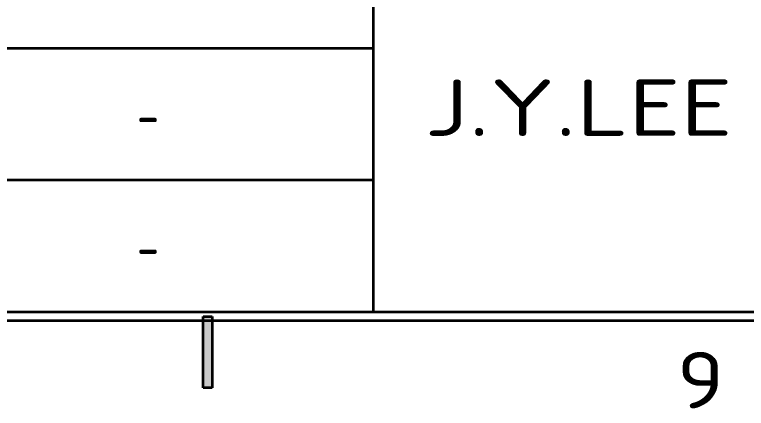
# Model space of a CAD drawing. Extents: x 23 to 587, y 4 to 413.
# Drawn here: x 466.72 to 505.55, y 5.12 to 26.02 of the extents above; entities that cross this region are included whole.
import ezdxf
from ezdxf.enums import TextEntityAlignment as Align

# ---------------------------------------------------------------- set-up
doc = ezdxf.new("R2010")
doc.units = 0
doc.layers.get('0').update_dxf_attribs({"lineweight": 13})
doc.layers.add('3', color=7, linetype='Continuous', lineweight=13)
doc.layers.add('5', color=7, linetype='Continuous', lineweight=13)
doc.styles.get("Standard").update_dxf_attribs({"font": 'isocp.shx'})

# ---------------------------------------------------------------- blocks, each defined once
blk = doc.blocks.new('BLOCK577')
at = {"layer": '5', "color": 7, "lineweight": 13}
blk.add_text('-', height=2.4, dxfattribs=at).set_placement((473.217, 19.481), (474.386, 19.481), align=Align.FIT)
blk = doc.blocks.new('BLOCK578')
at = {"layer": '5', "color": 7, "lineweight": 13}
blk.add_text('-', height=2.4, dxfattribs=at).set_placement((473.217, 12.481), (474.386, 12.481), align=Align.FIT)
blk = doc.blocks.new('BLOCK585')
at = {"layer": '5', "color": 7, "lineweight": 13}
blk.add_text('J.Y.LEE', height=3, dxfattribs=at).set_placement((488.475, 19.582), (504.821, 19.582), align=Align.FIT)
blk = doc.blocks.new('BLOCK623')
at = {"layer": '3', "color": 7, "lineweight": 13}
blk.add_text('9', height=3, dxfattribs=at).set_placement((501.857, 5.116), (504.395, 5.116), align=Align.FIT)
blk = doc.blocks.new('BLOCK698')
at = {"layer": '3', "color": 7, "lineweight": 5}
blk.add_solid([(477.207, 10), (476.732, 10), (477.207, 6.2), (476.732, 6.2)], dxfattribs=at)

msp = doc.modelspace()

# ---------------------------------------------------------------- linework, layer by layer
at = {"color": 7, "lineweight": 35}
for p, q in [((485.762, 10.238), (485.762, 38.238)), ((445.762, 24.238), (485.762, 24.238)), ((485.762, 17.238), (420.762, 17.238))]:
    msp.add_line(p, q, dxfattribs=at)
at = {"layer": '3', "color": 7, "lineweight": 35}
for p, q in [((30.237, 10.238), (580.441, 10.238)), ((579.966, 9.763), (29.763, 9.763))]:
    msp.add_line(p, q, dxfattribs=at)
at = {"layer": '3', "color": 7, "lineweight": 35, "ltscale": 0.095}
for p, q in [((476.732, 6.2), (476.732, 10)), ((477.207, 10), (477.207, 6.2))]:
    msp.add_line(p, q, dxfattribs=at)
at = {"layer": '3', "color": 7, "lineweight": 35, "ltscale": 0.011875}
for p, q in [((476.732, 10), (477.207, 10)), ((477.207, 6.2), (476.732, 6.2))]:
    msp.add_line(p, q, dxfattribs=at)

# ---------------------------------------------------------------- block references
at = {"layer": '3', "lineweight": 0}
for name in ['BLOCK698', 'BLOCK623']:
    msp.add_blockref(name, (0, 0), dxfattribs=at)
at = {"layer": '5', "lineweight": 0}
for name in ['BLOCK585', 'BLOCK577', 'BLOCK578']:
    msp.add_blockref(name, (0, 0), dxfattribs=at)

doc.saveas('drawing.dxf')
